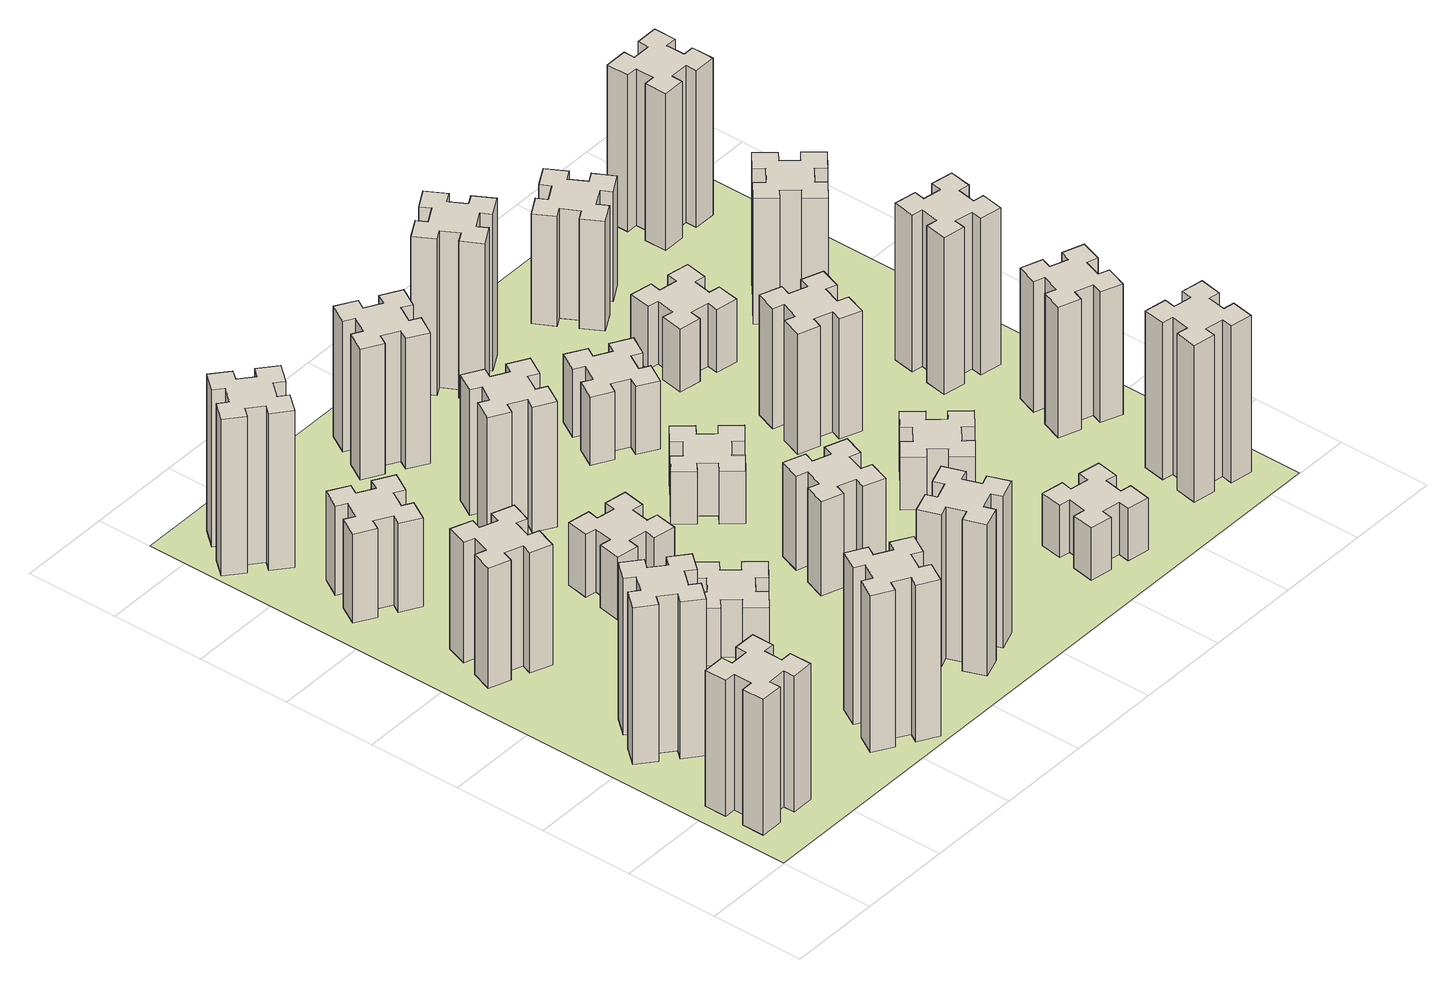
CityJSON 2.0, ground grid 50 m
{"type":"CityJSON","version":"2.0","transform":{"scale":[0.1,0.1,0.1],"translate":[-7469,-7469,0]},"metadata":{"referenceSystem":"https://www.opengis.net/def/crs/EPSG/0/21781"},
"CityObjects":{
"building1":{"type":"Building","attributes":{"class":"1000","function":"1000","usage":"1000","yearOfConstruction":2016,"roofType":"1000","measuredHeight":78,"storeysAboveGround":30,"storeysBelowGround":0},"geometry":[{"type":"Solid","lod":"1","boundaries":[[[[0,1,2,3,4,5,6,7,8,9,10,11,12,13,14,15,16,17,18,19]],[[17,16,20,21]],[[16,15,22,20]],[[15,14,23,22]],[[14,13,24,23]],[[13,12,25,24]],[[12,11,26,25]],[[11,10,27,26]],[[10,9,28,27]],[[9,8,29,28]],[[8,7,30,29]],[[7,6,31,30]],[[6,5,32,31]],[[5,4,33,32]],[[4,3,34,33]],[[3,2,35,34]],[[2,1,36,35]],[[1,0,37,36]],[[0,19,38,37]],[[19,18,39,38]],[[18,17,21,39]],[[24,25,26,27,28,29,30,31,32,33,34,35,36,37,38,39,21,20,22,23]]]]}]},
"building2":{"type":"Building","attributes":{"class":"1000","function":"1000","usage":"1000","yearOfConstruction":2016,"roofType":"1000","measuredHeight":90,"storeysAboveGround":30,"storeysBelowGround":0},"geometry":[{"type":"Solid","lod":"1","boundaries":[[[[40,41,42,43,44,45,46,47,48,49,50,51,52,53,54,55,56,57,58,59]],[[57,56,60,61]],[[56,55,62,60]],[[55,54,63,62]],[[54,53,64,63]],[[53,52,65,64]],[[52,51,66,65]],[[51,50,67,66]],[[50,49,68,67]],[[49,48,69,68]],[[48,47,70,69]],[[47,46,71,70]],[[46,45,72,71]],[[45,44,73,72]],[[44,43,74,73]],[[43,42,75,74]],[[42,41,76,75]],[[41,40,77,76]],[[40,59,78,77]],[[59,58,79,78]],[[58,57,61,79]],[[64,65,66,67,68,69,70,71,72,73,74,75,76,77,78,79,61,60,62,63]]]]}]},
"building3":{"type":"Building","attributes":{"class":"1000","function":"1000","usage":"1000","yearOfConstruction":2016,"roofType":"1000","measuredHeight":69,"storeysAboveGround":30,"storeysBelowGround":0},"geometry":[{"type":"Solid","lod":"1","boundaries":[[[[80,81,82,83,84,85,86,87,88,89,90,91,92,93,94,95,96,97,98,99]],[[97,96,100,101]],[[96,95,102,100]],[[95,94,103,102]],[[94,93,104,103]],[[93,92,105,104]],[[92,91,106,105]],[[91,90,107,106]],[[90,89,108,107]],[[89,88,109,108]],[[88,87,110,109]],[[87,86,111,110]],[[86,85,112,111]],[[85,84,113,112]],[[84,83,114,113]],[[83,82,115,114]],[[82,81,116,115]],[[81,80,117,116]],[[80,99,118,117]],[[99,98,119,118]],[[98,97,101,119]],[[104,105,106,107,108,109,110,111,112,113,114,115,116,117,118,119,101,100,102,103]]]]}]},
"building4":{"type":"Building","attributes":{"class":"1000","function":"1000","usage":"1000","yearOfConstruction":2016,"roofType":"1000","measuredHeight":51,"storeysAboveGround":30,"storeysBelowGround":0},"geometry":[{"type":"Solid","lod":"1","boundaries":[[[[120,121,122,123,124,125,126,127,128,129,130,131,132,133,134,135,136,137,138,139]],[[137,136,140,141]],[[136,135,142,140]],[[135,134,143,142]],[[134,133,144,143]],[[133,132,145,144]],[[132,131,146,145]],[[131,130,147,146]],[[130,129,148,147]],[[129,128,149,148]],[[128,127,150,149]],[[127,126,151,150]],[[126,125,152,151]],[[125,124,153,152]],[[124,123,154,153]],[[123,122,155,154]],[[122,121,156,155]],[[121,120,157,156]],[[120,139,158,157]],[[139,138,159,158]],[[138,137,141,159]],[[144,145,146,147,148,149,150,151,152,153,154,155,156,157,158,159,141,140,142,143]]]]}]},
"building5":{"type":"Building","attributes":{"class":"1000","function":"1000","usage":"1000","yearOfConstruction":2016,"roofType":"1000","measuredHeight":90,"storeysAboveGround":30,"storeysBelowGround":0},"geometry":[{"type":"Solid","lod":"1","boundaries":[[[[160,161,162,163,164,165,166,167,168,169,170,171,172,173,174,175,176,177,178,179]],[[177,176,180,181]],[[176,175,182,180]],[[175,174,183,182]],[[174,173,184,183]],[[173,172,185,184]],[[172,171,186,185]],[[171,170,187,186]],[[170,169,188,187]],[[169,168,189,188]],[[168,167,190,189]],[[167,166,191,190]],[[166,165,192,191]],[[165,164,193,192]],[[164,163,194,193]],[[163,162,195,194]],[[162,161,196,195]],[[161,160,197,196]],[[160,179,198,197]],[[179,178,199,198]],[[178,177,181,199]],[[184,185,186,187,188,189,190,191,192,193,194,195,196,197,198,199,181,180,182,183]]]]}]},
"building6":{"type":"Building","attributes":{"class":"1000","function":"1000","usage":"1000","yearOfConstruction":2016,"roofType":"1000","measuredHeight":90,"storeysAboveGround":30,"storeysBelowGround":0},"geometry":[{"type":"Solid","lod":"1","boundaries":[[[[200,201,202,203,204,205,206,207,208,209,210,211,212,213,214,215,216,217,218,219]],[[217,216,220,221]],[[216,215,222,220]],[[215,214,223,222]],[[214,213,224,223]],[[213,212,225,224]],[[212,211,226,225]],[[211,210,227,226]],[[210,209,228,227]],[[209,208,229,228]],[[208,207,230,229]],[[207,206,231,230]],[[206,205,232,231]],[[205,204,233,232]],[[204,203,234,233]],[[203,202,235,234]],[[202,201,236,235]],[[201,200,237,236]],[[200,219,238,237]],[[219,218,239,238]],[[218,217,221,239]],[[224,225,226,227,228,229,230,231,232,233,234,235,236,237,238,239,221,220,222,223]]]]}]},
"building7":{"type":"Building","attributes":{"class":"1000","function":"1000","usage":"1000","yearOfConstruction":2016,"roofType":"1000","measuredHeight":33,"storeysAboveGround":30,"storeysBelowGround":0},"geometry":[{"type":"Solid","lod":"1","boundaries":[[[[240,241,242,243,244,245,246,247,248,249,250,251,252,253,254,255,256,257,258,259]],[[257,256,260,261]],[[256,255,262,260]],[[255,254,263,262]],[[254,253,264,263]],[[253,252,265,264]],[[252,251,266,265]],[[251,250,267,266]],[[250,249,268,267]],[[249,248,269,268]],[[248,247,270,269]],[[247,246,271,270]],[[246,245,272,271]],[[245,244,273,272]],[[244,243,274,273]],[[243,242,275,274]],[[242,241,276,275]],[[241,240,277,276]],[[240,259,278,277]],[[259,258,279,278]],[[258,257,261,279]],[[264,265,266,267,268,269,270,271,272,273,274,275,276,277,278,279,261,260,262,263]]]]}]},
"building8":{"type":"Building","attributes":{"class":"1000","function":"1000","usage":"1000","yearOfConstruction":2016,"roofType":"1000","measuredHeight":36,"storeysAboveGround":30,"storeysBelowGround":0},"geometry":[{"type":"Solid","lod":"1","boundaries":[[[[280,281,282,283,284,285,286,287,288,289,290,291,292,293,294,295,296,297,298,299]],[[297,296,300,301]],[[296,295,302,300]],[[295,294,303,302]],[[294,293,304,303]],[[293,292,305,304]],[[292,291,306,305]],[[291,290,307,306]],[[290,289,308,307]],[[289,288,309,308]],[[288,287,310,309]],[[287,286,311,310]],[[286,285,312,311]],[[285,284,313,312]],[[284,283,314,313]],[[283,282,315,314]],[[282,281,316,315]],[[281,280,317,316]],[[280,299,318,317]],[[299,298,319,318]],[[298,297,301,319]],[[304,305,306,307,308,309,310,311,312,313,314,315,316,317,318,319,301,300,302,303]]]]}]},
"building9":{"type":"Building","attributes":{"class":"1000","function":"1000","usage":"1000","yearOfConstruction":2016,"roofType":"1000","measuredHeight":87,"storeysAboveGround":30,"storeysBelowGround":0},"geometry":[{"type":"Solid","lod":"1","boundaries":[[[[320,321,322,323,324,325,326,327,328,329,330,331,332,333,334,335,336,337,338,339]],[[337,336,340,341]],[[336,335,342,340]],[[335,334,343,342]],[[334,333,344,343]],[[333,332,345,344]],[[332,331,346,345]],[[331,330,347,346]],[[330,329,348,347]],[[329,328,349,348]],[[328,327,350,349]],[[327,326,351,350]],[[326,325,352,351]],[[325,324,353,352]],[[324,323,354,353]],[[323,322,355,354]],[[322,321,356,355]],[[321,320,357,356]],[[320,339,358,357]],[[339,338,359,358]],[[338,337,341,359]],[[344,345,346,347,348,349,350,351,352,353,354,355,356,357,358,359,341,340,342,343]]]]}]},
"building10":{"type":"Building","attributes":{"class":"1000","function":"1000","usage":"1000","yearOfConstruction":2016,"roofType":"1000","measuredHeight":72,"storeysAboveGround":30,"storeysBelowGround":0},"geometry":[{"type":"Solid","lod":"1","boundaries":[[[[360,361,362,363,364,365,366,367,368,369,370,371,372,373,374,375,376,377,378,379]],[[377,376,380,381]],[[376,375,382,380]],[[375,374,383,382]],[[374,373,384,383]],[[373,372,385,384]],[[372,371,386,385]],[[371,370,387,386]],[[370,369,388,387]],[[369,368,389,388]],[[368,367,390,389]],[[367,366,391,390]],[[366,365,392,391]],[[365,364,393,392]],[[364,363,394,393]],[[363,362,395,394]],[[362,361,396,395]],[[361,360,397,396]],[[360,379,398,397]],[[379,378,399,398]],[[378,377,381,399]],[[384,385,386,387,388,389,390,391,392,393,394,395,396,397,398,399,381,380,382,383]]]]}]},
"building11":{"type":"Building","attributes":{"class":"1000","function":"1000","usage":"1000","yearOfConstruction":2016,"roofType":"1000","measuredHeight":75,"storeysAboveGround":30,"storeysBelowGround":0},"geometry":[{"type":"Solid","lod":"1","boundaries":[[[[400,401,402,403,404,405,406,407,408,409,410,411,412,413,414,415,416,417,418,419]],[[417,416,420,421]],[[416,415,422,420]],[[415,414,423,422]],[[414,413,424,423]],[[413,412,425,424]],[[412,411,426,425]],[[411,410,427,426]],[[410,409,428,427]],[[409,408,429,428]],[[408,407,430,429]],[[407,406,431,430]],[[406,405,432,431]],[[405,404,433,432]],[[404,403,434,433]],[[403,402,435,434]],[[402,401,436,435]],[[401,400,437,436]],[[400,419,438,437]],[[419,418,439,438]],[[418,417,421,439]],[[424,425,426,427,428,429,430,431,432,433,434,435,436,437,438,439,421,420,422,423]]]]}]},
"building12":{"type":"Building","attributes":{"class":"1000","function":"1000","usage":"1000","yearOfConstruction":2016,"roofType":"1000","measuredHeight":54,"storeysAboveGround":30,"storeysBelowGround":0},"geometry":[{"type":"Solid","lod":"1","boundaries":[[[[440,441,442,443,444,445,446,447,448,449,450,451,452,453,454,455,456,457,458,459]],[[457,456,460,461]],[[456,455,462,460]],[[455,454,463,462]],[[454,453,464,463]],[[453,452,465,464]],[[452,451,466,465]],[[451,450,467,466]],[[450,449,468,467]],[[449,448,469,468]],[[448,447,470,469]],[[447,446,471,470]],[[446,445,472,471]],[[445,444,473,472]],[[444,443,474,473]],[[443,442,475,474]],[[442,441,476,475]],[[441,440,477,476]],[[440,459,478,477]],[[459,458,479,478]],[[458,457,461,479]],[[464,465,466,467,468,469,470,471,472,473,474,475,476,477,478,479,461,460,462,463]]]]}]},
"building13":{"type":"Building","attributes":{"class":"1000","function":"1000","usage":"1000","yearOfConstruction":2016,"roofType":"1000","measuredHeight":30,"storeysAboveGround":30,"storeysBelowGround":0},"geometry":[{"type":"Solid","lod":"1","boundaries":[[[[480,481,482,483,484,485,486,487,488,489,490,491,492,493,494,495,496,497,498,499]],[[497,496,500,501]],[[496,495,502,500]],[[495,494,503,502]],[[494,493,504,503]],[[493,492,505,504]],[[492,491,506,505]],[[491,490,507,506]],[[490,489,508,507]],[[489,488,509,508]],[[488,487,510,509]],[[487,486,511,510]],[[486,485,512,511]],[[485,484,513,512]],[[484,483,514,513]],[[483,482,515,514]],[[482,481,516,515]],[[481,480,517,516]],[[480,499,518,517]],[[499,498,519,518]],[[498,497,501,519]],[[504,505,506,507,508,509,510,511,512,513,514,515,516,517,518,519,501,500,502,503]]]]}]},
"building14":{"type":"Building","attributes":{"class":"1000","function":"1000","usage":"1000","yearOfConstruction":2016,"roofType":"1000","measuredHeight":39,"storeysAboveGround":30,"storeysBelowGround":0},"geometry":[{"type":"Solid","lod":"1","boundaries":[[[[520,521,522,523,524,525,526,527,528,529,530,531,532,533,534,535,536,537,538,539]],[[537,536,540,541]],[[536,535,542,540]],[[535,534,543,542]],[[534,533,544,543]],[[533,532,545,544]],[[532,531,546,545]],[[531,530,547,546]],[[530,529,548,547]],[[529,528,549,548]],[[528,527,550,549]],[[527,526,551,550]],[[526,525,552,551]],[[525,524,553,552]],[[524,523,554,553]],[[523,522,555,554]],[[522,521,556,555]],[[521,520,557,556]],[[520,539,558,557]],[[539,538,559,558]],[[538,537,541,559]],[[544,545,546,547,548,549,550,551,552,553,554,555,556,557,558,559,541,540,542,543]]]]}]},
"building15":{"type":"Building","attributes":{"class":"1000","function":"1000","usage":"1000","yearOfConstruction":2016,"roofType":"1000","measuredHeight":30,"storeysAboveGround":30,"storeysBelowGround":0},"geometry":[{"type":"Solid","lod":"1","boundaries":[[[[560,561,562,563,564,565,566,567,568,569,570,571,572,573,574,575,576,577,578,579]],[[577,576,580,581]],[[576,575,582,580]],[[575,574,583,582]],[[574,573,584,583]],[[573,572,585,584]],[[572,571,586,585]],[[571,570,587,586]],[[570,569,588,587]],[[569,568,589,588]],[[568,567,590,589]],[[567,566,591,590]],[[566,565,592,591]],[[565,564,593,592]],[[564,563,594,593]],[[563,562,595,594]],[[562,561,596,595]],[[561,560,597,596]],[[560,579,598,597]],[[579,578,599,598]],[[578,577,581,599]],[[584,585,586,587,588,589,590,591,592,593,594,595,596,597,598,599,581,580,582,583]]]]}]},
"building16":{"type":"Building","attributes":{"class":"1000","function":"1000","usage":"1000","yearOfConstruction":2016,"roofType":"1000","measuredHeight":90,"storeysAboveGround":30,"storeysBelowGround":0},"geometry":[{"type":"Solid","lod":"1","boundaries":[[[[600,601,602,603,604,605,606,607,608,609,610,611,612,613,614,615,616,617,618,619]],[[617,616,620,621]],[[616,615,622,620]],[[615,614,623,622]],[[614,613,624,623]],[[613,612,625,624]],[[612,611,626,625]],[[611,610,627,626]],[[610,609,628,627]],[[609,608,629,628]],[[608,607,630,629]],[[607,606,631,630]],[[606,605,632,631]],[[605,604,633,632]],[[604,603,634,633]],[[603,602,635,634]],[[602,601,636,635]],[[601,600,637,636]],[[600,619,638,637]],[[619,618,639,638]],[[618,617,621,639]],[[624,625,626,627,628,629,630,631,632,633,634,635,636,637,638,639,621,620,622,623]]]]}]},
"building17":{"type":"Building","attributes":{"class":"1000","function":"1000","usage":"1000","yearOfConstruction":2016,"roofType":"1000","measuredHeight":30,"storeysAboveGround":30,"storeysBelowGround":0},"geometry":[{"type":"Solid","lod":"1","boundaries":[[[[640,641,642,643,644,645,646,647,648,649,650,651,652,653,654,655,656,657,658,659]],[[657,656,660,661]],[[656,655,662,660]],[[655,654,663,662]],[[654,653,664,663]],[[653,652,665,664]],[[652,651,666,665]],[[651,650,667,666]],[[650,649,668,667]],[[649,648,669,668]],[[648,647,670,669]],[[647,646,671,670]],[[646,645,672,671]],[[645,644,673,672]],[[644,643,674,673]],[[643,642,675,674]],[[642,641,676,675]],[[641,640,677,676]],[[640,659,678,677]],[[659,658,679,678]],[[658,657,661,679]],[[664,665,666,667,668,669,670,671,672,673,674,675,676,677,678,679,661,660,662,663]]]]}]},
"building18":{"type":"Building","attributes":{"class":"1000","function":"1000","usage":"1000","yearOfConstruction":2016,"roofType":"1000","measuredHeight":69,"storeysAboveGround":30,"storeysBelowGround":0},"geometry":[{"type":"Solid","lod":"1","boundaries":[[[[680,681,682,683,684,685,686,687,688,689,690,691,692,693,694,695,696,697,698,699]],[[697,696,700,701]],[[696,695,702,700]],[[695,694,703,702]],[[694,693,704,703]],[[693,692,705,704]],[[692,691,706,705]],[[691,690,707,706]],[[690,689,708,707]],[[689,688,709,708]],[[688,687,710,709]],[[687,686,711,710]],[[686,685,712,711]],[[685,684,713,712]],[[684,683,714,713]],[[683,682,715,714]],[[682,681,716,715]],[[681,680,717,716]],[[680,699,718,717]],[[699,698,719,718]],[[698,697,701,719]],[[704,705,706,707,708,709,710,711,712,713,714,715,716,717,718,719,701,700,702,703]]]]}]},
"building19":{"type":"Building","attributes":{"class":"1000","function":"1000","usage":"1000","yearOfConstruction":2016,"roofType":"1000","measuredHeight":36,"storeysAboveGround":30,"storeysBelowGround":0},"geometry":[{"type":"Solid","lod":"1","boundaries":[[[[720,721,722,723,724,725,726,727,728,729,730,731,732,733,734,735,736,737,738,739]],[[737,736,740,741]],[[736,735,742,740]],[[735,734,743,742]],[[734,733,744,743]],[[733,732,745,744]],[[732,731,746,745]],[[731,730,747,746]],[[730,729,748,747]],[[729,728,749,748]],[[728,727,750,749]],[[727,726,751,750]],[[726,725,752,751]],[[725,724,753,752]],[[724,723,754,753]],[[723,722,755,754]],[[722,721,756,755]],[[721,720,757,756]],[[720,739,758,757]],[[739,738,759,758]],[[738,737,741,759]],[[744,745,746,747,748,749,750,751,752,753,754,755,756,757,758,759,741,740,742,743]]]]}]},
"building20":{"type":"Building","attributes":{"class":"1000","function":"1000","usage":"1000","yearOfConstruction":2016,"roofType":"1000","measuredHeight":90,"storeysAboveGround":30,"storeysBelowGround":0},"geometry":[{"type":"Solid","lod":"1","boundaries":[[[[760,761,762,763,764,765,766,767,768,769,770,771,772,773,774,775,776,777,778,779]],[[777,776,780,781]],[[776,775,782,780]],[[775,774,783,782]],[[774,773,784,783]],[[773,772,785,784]],[[772,771,786,785]],[[771,770,787,786]],[[770,769,788,787]],[[769,768,789,788]],[[768,767,790,789]],[[767,766,791,790]],[[766,765,792,791]],[[765,764,793,792]],[[764,763,794,793]],[[763,762,795,794]],[[762,761,796,795]],[[761,760,797,796]],[[760,779,798,797]],[[779,778,799,798]],[[778,777,781,799]],[[784,785,786,787,788,789,790,791,792,793,794,795,796,797,798,799,781,780,782,783]]]]}]},
"building21":{"type":"Building","attributes":{"class":"1000","function":"1000","usage":"1000","yearOfConstruction":2016,"roofType":"1000","measuredHeight":63,"storeysAboveGround":30,"storeysBelowGround":0},"geometry":[{"type":"Solid","lod":"1","boundaries":[[[[800,801,802,803,804,805,806,807,808,809,810,811,812,813,814,815,816,817,818,819]],[[817,816,820,821]],[[816,815,822,820]],[[815,814,823,822]],[[814,813,824,823]],[[813,812,825,824]],[[812,811,826,825]],[[811,810,827,826]],[[810,809,828,827]],[[809,808,829,828]],[[808,807,830,829]],[[807,806,831,830]],[[806,805,832,831]],[[805,804,833,832]],[[804,803,834,833]],[[803,802,835,834]],[[802,801,836,835]],[[801,800,837,836]],[[800,819,838,837]],[[819,818,839,838]],[[818,817,821,839]],[[824,825,826,827,828,829,830,831,832,833,834,835,836,837,838,839,821,820,822,823]]]]}]},
"building22":{"type":"Building","attributes":{"class":"1000","function":"1000","usage":"1000","yearOfConstruction":2016,"roofType":"1000","measuredHeight":75,"storeysAboveGround":30,"storeysBelowGround":0},"geometry":[{"type":"Solid","lod":"1","boundaries":[[[[840,841,842,843,844,845,846,847,848,849,850,851,852,853,854,855,856,857,858,859]],[[857,856,860,861]],[[856,855,862,860]],[[855,854,863,862]],[[854,853,864,863]],[[853,852,865,864]],[[852,851,866,865]],[[851,850,867,866]],[[850,849,868,867]],[[849,848,869,868]],[[848,847,870,869]],[[847,846,871,870]],[[846,845,872,871]],[[845,844,873,872]],[[844,843,874,873]],[[843,842,875,874]],[[842,841,876,875]],[[841,840,877,876]],[[840,859,878,877]],[[859,858,879,878]],[[858,857,861,879]],[[864,865,866,867,868,869,870,871,872,873,874,875,876,877,878,879,861,860,862,863]]]]}]},
"building23":{"type":"Building","attributes":{"class":"1000","function":"1000","usage":"1000","yearOfConstruction":2016,"roofType":"1000","measuredHeight":90,"storeysAboveGround":30,"storeysBelowGround":0},"geometry":[{"type":"Solid","lod":"1","boundaries":[[[[880,881,882,883,884,885,886,887,888,889,890,891,892,893,894,895,896,897,898,899]],[[897,896,900,901]],[[896,895,902,900]],[[895,894,903,902]],[[894,893,904,903]],[[893,892,905,904]],[[892,891,906,905]],[[891,890,907,906]],[[890,889,908,907]],[[889,888,909,908]],[[888,887,910,909]],[[887,886,911,910]],[[886,885,912,911]],[[885,884,913,912]],[[884,883,914,913]],[[883,882,915,914]],[[882,881,916,915]],[[881,880,917,916]],[[880,899,918,917]],[[899,898,919,918]],[[898,897,901,919]],[[904,905,906,907,908,909,910,911,912,913,914,915,916,917,918,919,901,900,902,903]]]]}]},
"building24":{"type":"Building","attributes":{"class":"1000","function":"1000","usage":"1000","yearOfConstruction":2016,"roofType":"1000","measuredHeight":72,"storeysAboveGround":30,"storeysBelowGround":0},"geometry":[{"type":"Solid","lod":"1","boundaries":[[[[920,921,922,923,924,925,926,927,928,929,930,931,932,933,934,935,936,937,938,939]],[[937,936,940,941]],[[936,935,942,940]],[[935,934,943,942]],[[934,933,944,943]],[[933,932,945,944]],[[932,931,946,945]],[[931,930,947,946]],[[930,929,948,947]],[[929,928,949,948]],[[928,927,950,949]],[[927,926,951,950]],[[926,925,952,951]],[[925,924,953,952]],[[924,923,954,953]],[[923,922,955,954]],[[922,921,956,955]],[[921,920,957,956]],[[920,939,958,957]],[[939,938,959,958]],[[938,937,941,959]],[[944,945,946,947,948,949,950,951,952,953,954,955,956,957,958,959,941,940,942,943]]]]}]},
"building25":{"type":"Building","attributes":{"class":"1000","function":"1000","usage":"1000","yearOfConstruction":2016,"roofType":"1000","measuredHeight":90,"storeysAboveGround":30,"storeysBelowGround":0},"geometry":[{"type":"Solid","lod":"1","boundaries":[[[[960,961,962,963,964,965,966,967,968,969,970,971,972,973,974,975,976,977,978,979]],[[977,976,980,981]],[[976,975,982,980]],[[975,974,983,982]],[[974,973,984,983]],[[973,972,985,984]],[[972,971,986,985]],[[971,970,987,986]],[[970,969,988,987]],[[969,968,989,988]],[[968,967,990,989]],[[967,966,991,990]],[[966,965,992,991]],[[965,964,993,992]],[[964,963,994,993]],[[963,962,995,994]],[[962,961,996,995]],[[961,960,997,996]],[[960,979,998,997]],[[979,978,999,998]],[[978,977,981,999]],[[984,985,986,987,988,989,990,991,992,993,994,995,996,997,998,999,981,980,982,983]]]]}]},
"landuse1":{"type":"LandUse","attributes":{"name":"plot1","function":"1010"},"geometry":[{"type":"MultiSurface","lod":"1","boundaries":[[[1000,1001,1002,1003]]]}]}
},
"vertices":[
[165,425,0],[165,325,0],[105,325,0],[105,205,0],[225,205,0],[225,265,0],[325,265,0],[325,205,0],[445,205,0],[445,325,0],[385,325,0],[385,425,0],[445,425,0],[445,545,0],[325,545,0],[325,485,0],[225,485,0],[225,545,0],[105,545,0],[105,425,0],[225,485,780],[225,545,780],[325,485,780],[325,545,780],[445,545,780],[445,425,780],[385,425,780],[385,325,780],[445,325,780],[445,205,780],[325,205,780],[325,265,780],[225,265,780],[225,205,780],[105,205,780],[105,325,780],[165,325,780],[165,425,780],[105,425,780],[105,545,780],
[484,1067,0],[408,1132,0],[446,1178,0],[354,1255,0],[277,1163,0],[323,1124,0],[259,1048,0],[213,1086,0],[136,994,0],[228,917,0],[266,963,0],[343,899,0],[304,853,0],[396,776,0],[473,868,0],[427,906,0],[492,983,0],[538,944,0],[615,1036,0],[523,1113,0],[492,983,900],[538,944,900],[427,906,900],[473,868,900],[396,776,900],[304,853,900],[343,899,900],[266,963,900],[228,917,900],[136,994,900],[213,1086,900],[259,1048,900],[323,1124,900],[277,1163,900],[354,1255,900],[446,1178,900],[408,1132,900],[484,1067,900],[523,1113,900],[615,1036,900],
[291,1869,0],[385,1835,0],[364,1779,0],[477,1737,0],[518,1850,0],[462,1871,0],[496,1965,0],[552,1944,0],[593,2057,0],[480,2098,0],[460,2042,0],[366,2076,0],[387,2132,0],[274,2173,0],[233,2060,0],[289,2040,0],[255,1946,0],[199,1967,0],[157,1854,0],[270,1813,0],[255,1946,690],[199,1967,690],[289,2040,690],[233,2060,690],[274,2173,690],[387,2132,690],[366,2076,690],[460,2042,690],[480,2098,690],[593,2057,690],[552,1944,690],[496,1965,690],[462,1871,690],[518,1850,690],[477,1737,690],[364,1779,690],[385,1835,690],[291,1869,690],[270,1813,690],[157,1854,690],
[446,2597,0],[496,2684,0],[548,2654,0],[608,2758,0],[504,2818,0],[474,2766,0],[387,2816,0],[417,2868,0],[313,2928,0],[253,2824,0],[305,2794,0],[255,2707,0],[203,2737,0],[143,2633,0],[247,2573,0],[277,2625,0],[364,2575,0],[334,2523,0],[438,2463,0],[498,2567,0],[364,2575,510],[334,2523,510],[277,2625,510],[247,2573,510],[143,2633,510],[203,2737,510],[255,2707,510],[305,2794,510],[253,2824,510],[313,2928,510],[417,2868,510],[387,2816,510],[474,2766,510],[504,2818,510],[608,2758,510],[548,2654,510],[496,2684,510],[446,2597,510],[498,2567,510],[438,2463,510],
[1214,346,0],[1127,396,0],[1157,448,0],[1053,508,0],[993,404,0],[1045,374,0],[995,287,0],[943,317,0],[883,213,0],[987,153,0],[1017,205,0],[1104,155,0],[1074,103,0],[1178,43,0],[1238,147,0],[1186,177,0],[1236,264,0],[1288,234,0],[1348,338,0],[1244,398,0],[1236,264,900],[1288,234,900],[1186,177,900],[1238,147,900],[1178,43,900],[1074,103,900],[1104,155,900],[1017,205,900],[987,153,900],[883,213,900],[943,317,900],[995,287,900],[1045,374,900],[993,404,900],[1053,508,900],[1157,448,900],[1127,396,900],[1214,346,900],[1244,398,900],[1348,338,900],
[384,3387,0],[308,3452,0],[346,3498,0],[254,3575,0],[177,3483,0],[223,3444,0],[159,3368,0],[113,3406,0],[36,3314,0],[128,3237,0],[166,3283,0],[243,3219,0],[204,3173,0],[296,3096,0],[373,3188,0],[327,3226,0],[392,3303,0],[438,3264,0],[515,3356,0],[423,3433,0],[392,3303,900],[438,3264,900],[327,3226,900],[373,3188,900],[296,3096,900],[204,3173,900],[243,3219,900],[166,3283,900],[128,3237,900],[36,3314,900],[113,3406,900],[159,3368,900],[223,3444,900],[177,3483,900],[254,3575,900],[346,3498,900],[308,3452,900],[384,3387,900],[423,3433,900],[515,3356,900],
[1083,1332,0],[1006,1267,0],[968,1313,0],[876,1236,0],[953,1144,0],[999,1183,0],[1063,1106,0],[1017,1068,0],[1094,976,0],[1186,1053,0],[1148,1099,0],[1224,1163,0],[1263,1117,0],[1355,1194,0],[1278,1286,0],[1232,1248,0],[1167,1324,0],[1213,1363,0],[1136,1455,0],[1044,1378,0],[1167,1324,330],[1213,1363,330],[1232,1248,330],[1278,1286,330],[1355,1194,330],[1263,1117,330],[1224,1163,330],[1148,1099,330],[1186,1053,330],[1094,976,330],[1017,1068,330],[1063,1106,330],[999,1183,330],[953,1144,330],[876,1236,330],[968,1313,330],[1006,1267,330],[1083,1332,330],[1044,1378,330],[1136,1455,330],
[1047,1756,0],[1145,1738,0],[1135,1679,0],[1253,1658,0],[1274,1777,0],[1215,1787,0],[1232,1885,0],[1291,1875,0],[1312,1993,0],[1194,2014,0],[1184,1955,0],[1085,1972,0],[1096,2031,0],[977,2052,0],[957,1934,0],[1016,1924,0],[998,1825,0],[939,1836,0],[918,1717,0],[1037,1697,0],[998,1825,360],[939,1836,360],[1016,1924,360],[957,1934,360],[977,2052,360],[1096,2031,360],[1085,1972,360],[1184,1955,360],[1194,2014,360],[1312,1993,360],[1291,1875,360],[1232,1885,360],[1215,1787,360],[1274,1777,360],[1253,1658,360],[1135,1679,360],[1145,1738,360],[1047,1756,360],[1037,1697,360],[918,1717,360],
[1765,496,0],[1671,462,0],[1650,518,0],[1537,477,0],[1579,364,0],[1635,385,0],[1669,291,0],[1613,270,0],[1654,157,0],[1767,199,0],[1746,255,0],[1840,289,0],[1860,233,0],[1973,274,0],[1932,387,0],[1876,366,0],[1842,460,0],[1898,480,0],[1857,593,0],[1744,552,0],[1842,460,870],[1898,480,870],[1876,366,870],[1932,387,870],[1973,274,870],[1860,233,870],[1840,289,870],[1746,255,870],[1767,199,870],[1654,157,870],[1613,270,870],[1669,291,870],[1635,385,870],[1579,364,870],[1537,477,870],[1650,518,870],[1671,462,870],[1765,496,870],[1744,552,870],[1857,593,870],
[1314,2666,0],[1227,2716,0],[1257,2768,0],[1153,2828,0],[1093,2724,0],[1145,2694,0],[1095,2607,0],[1043,2637,0],[983,2533,0],[1087,2473,0],[1117,2525,0],[1204,2475,0],[1174,2423,0],[1278,2363,0],[1338,2467,0],[1286,2497,0],[1336,2584,0],[1388,2554,0],[1448,2658,0],[1344,2718,0],[1336,2584,720],[1388,2554,720],[1286,2497,720],[1338,2467,720],[1278,2363,720],[1174,2423,720],[1204,2475,720],[1117,2525,720],[1087,2473,720],[983,2533,720],[1043,2637,720],[1095,2607,720],[1145,2694,720],[1093,2724,720],[1153,2828,720],[1257,2768,720],[1227,2716,720],[1314,2666,720],[1344,2718,720],[1448,2658,720],
[1314,3406,0],[1227,3456,0],[1257,3508,0],[1153,3568,0],[1093,3464,0],[1145,3434,0],[1095,3347,0],[1043,3377,0],[983,3273,0],[1087,3213,0],[1117,3265,0],[1204,3215,0],[1174,3163,0],[1278,3103,0],[1338,3207,0],[1286,3237,0],[1336,3324,0],[1388,3294,0],[1448,3398,0],[1344,3458,0],[1336,3324,750],[1388,3294,750],[1286,3237,750],[1338,3207,750],[1278,3103,750],[1174,3163,750],[1204,3215,750],[1117,3265,750],[1087,3213,750],[983,3273,750],[1043,3377,750],[1095,3347,750],[1145,3434,750],[1093,3464,750],[1153,3568,750],[1257,3508,750],[1227,3456,750],[1314,3406,750],[1344,3458,750],[1448,3398,750],
[1769,1300,0],[1735,1206,0],[1679,1227,0],[1637,1114,0],[1750,1073,0],[1771,1129,0],[1865,1095,0],[1844,1039,0],[1957,997,0],[1998,1110,0],[1942,1131,0],[1976,1225,0],[2032,1204,0],[2073,1317,0],[1960,1358,0],[1940,1302,0],[1846,1336,0],[1867,1392,0],[1754,1433,0],[1713,1320,0],[1846,1336,540],[1867,1392,540],[1940,1302,540],[1960,1358,540],[2073,1317,540],[2032,1204,540],[1976,1225,540],[1942,1131,540],[1998,1110,540],[1957,997,540],[1844,1039,540],[1865,1095,540],[1771,1129,540],[1750,1073,540],[1637,1114,540],[1679,1227,540],[1735,1206,540],[1769,1300,540],[1713,1320,540],[1754,1433,540],
[1972,1988,0],[1907,2064,0],[1953,2103,0],[1876,2195,0],[1784,2118,0],[1823,2072,0],[1746,2007,0],[1708,2053,0],[1616,1976,0],[1693,1884,0],[1739,1923,0],[1803,1846,0],[1757,1808,0],[1834,1716,0],[1926,1793,0],[1888,1839,0],[1964,1903,0],[2003,1857,0],[2095,1934,0],[2018,2026,0],[1964,1903,300],[2003,1857,300],[1888,1839,300],[1926,1793,300],[1834,1716,300],[1757,1808,300],[1803,1846,300],[1739,1923,300],[1693,1884,300],[1616,1976,300],[1708,2053,300],[1746,2007,300],[1823,2072,300],[1784,2118,300],[1876,2195,300],[1953,2103,300],[1907,2064,300],[1972,1988,300],[2018,2026,300],[2095,1934,300],
[2026,2497,0],[2076,2584,0],[2128,2554,0],[2188,2658,0],[2084,2718,0],[2054,2666,0],[1967,2716,0],[1997,2768,0],[1893,2828,0],[1833,2724,0],[1885,2694,0],[1835,2607,0],[1783,2637,0],[1723,2533,0],[1827,2473,0],[1857,2525,0],[1944,2475,0],[1914,2423,0],[2018,2363,0],[2078,2467,0],[1944,2475,390],[1914,2423,390],[1857,2525,390],[1827,2473,390],[1723,2533,390],[1783,2637,390],[1835,2607,390],[1885,2694,390],[1833,2724,390],[1893,2828,390],[1997,2768,390],[1967,2716,390],[2054,2666,390],[2084,2718,390],[2188,2658,390],[2128,2554,390],[2076,2584,390],[2026,2497,390],[2078,2467,390],[2018,2363,390],
[2596,444,0],[2578,345,0],[2519,356,0],[2498,237,0],[2617,217,0],[2627,276,0],[2725,258,0],[2715,199,0],[2833,178,0],[2854,297,0],[2795,307,0],[2812,405,0],[2871,395,0],[2892,513,0],[2774,534,0],[2764,475,0],[2665,492,0],[2676,551,0],[2557,572,0],[2537,454,0],[2665,492,300],[2676,551,300],[2764,475,300],[2774,534,300],[2892,513,300],[2871,395,300],[2812,405,300],[2795,307,300],[2854,297,300],[2833,178,300],[2715,199,300],[2725,258,300],[2627,276,300],[2617,217,300],[2498,237,300],[2519,356,300],[2578,345,300],[2596,444,300],[2537,454,300],[2557,572,300],
[1844,3556,0],[1757,3506,0],[1727,3558,0],[1623,3498,0],[1683,3394,0],[1735,3424,0],[1785,3337,0],[1733,3307,0],[1793,3203,0],[1897,3263,0],[1867,3315,0],[1954,3365,0],[1984,3313,0],[2088,3373,0],[2028,3477,0],[1976,3447,0],[1926,3534,0],[1978,3564,0],[1918,3668,0],[1814,3608,0],[1926,3534,900],[1978,3564,900],[1976,3447,900],[2028,3477,900],[2088,3373,900],[1984,3313,900],[1954,3365,900],[1867,3315,900],[1897,3263,900],[1793,3203,900],[1733,3307,900],[1785,3337,900],[1735,3424,900],[1683,3394,900],[1623,3498,900],[1727,3558,900],[1757,3506,900],[1844,3556,900],[1814,3608,900],[1918,3668,900],
[2628,1099,0],[2704,1163,0],[2743,1117,0],[2835,1194,0],[2758,1286,0],[2712,1248,0],[2647,1324,0],[2693,1363,0],[2616,1455,0],[2524,1378,0],[2563,1332,0],[2486,1267,0],[2448,1313,0],[2356,1236,0],[2433,1144,0],[2479,1183,0],[2543,1106,0],[2497,1068,0],[2574,976,0],[2666,1053,0],[2543,1106,300],[2497,1068,300],[2479,1183,300],[2433,1144,300],[2356,1236,300],[2448,1313,300],[2486,1267,300],[2563,1332,300],[2524,1378,300],[2616,1455,300],[2693,1363,300],[2647,1324,300],[2712,1248,300],[2758,1286,300],[2835,1194,300],[2743,1117,300],[2704,1163,300],[2628,1099,300],[2666,1053,300],[2574,976,300],
[2682,1871,0],[2716,1965,0],[2772,1944,0],[2813,2057,0],[2700,2098,0],[2680,2042,0],[2586,2076,0],[2607,2132,0],[2494,2173,0],[2453,2060,0],[2509,2040,0],[2475,1946,0],[2419,1967,0],[2377,1854,0],[2490,1813,0],[2511,1869,0],[2605,1835,0],[2584,1779,0],[2697,1737,0],[2738,1850,0],[2605,1835,690],[2584,1779,690],[2511,1869,690],[2490,1813,690],[2377,1854,690],[2419,1967,690],[2475,1946,690],[2509,2040,690],[2453,2060,690],[2494,2173,690],[2607,2132,690],[2586,2076,690],[2680,2042,690],[2700,2098,690],[2813,2057,690],[2772,1944,690],[2716,1965,690],[2682,1871,690],[2738,1850,690],[2697,1737,690],
[2664,2795,0],[2565,2812,0],[2576,2871,0],[2457,2892,0],[2437,2774,0],[2496,2764,0],[2478,2665,0],[2419,2676,0],[2398,2557,0],[2517,2537,0],[2527,2596,0],[2625,2578,0],[2615,2519,0],[2733,2498,0],[2754,2617,0],[2695,2627,0],[2712,2725,0],[2771,2715,0],[2792,2833,0],[2674,2854,0],[2712,2725,360],[2771,2715,360],[2695,2627,360],[2754,2617,360],[2733,2498,360],[2615,2519,360],[2625,2578,360],[2527,2596,360],[2517,2537,360],[2398,2557,360],[2419,2676,360],[2478,2665,360],[2496,2764,360],[2437,2774,360],[2457,2892,360],[2576,2871,360],[2565,2812,360],[2664,2795,360],[2674,2854,360],[2792,2833,360],
[3504,475,0],[3405,492,0],[3416,551,0],[3297,572,0],[3277,454,0],[3336,444,0],[3318,345,0],[3259,356,0],[3238,237,0],[3357,217,0],[3367,276,0],[3465,258,0],[3455,199,0],[3573,178,0],[3594,297,0],[3535,307,0],[3552,405,0],[3611,395,0],[3632,513,0],[3514,534,0],[3552,405,900],[3611,395,900],[3535,307,900],[3594,297,900],[3573,178,900],[3455,199,900],[3465,258,900],[3367,276,900],[3357,217,900],[3238,237,900],[3259,356,900],[3318,345,900],[3336,444,900],[3277,454,900],[3297,572,900],[3416,551,900],[3405,492,900],[3504,475,900],[3514,534,900],[3632,513,900],
[2716,3347,0],[2666,3434,0],[2718,3464,0],[2658,3568,0],[2554,3508,0],[2584,3456,0],[2497,3406,0],[2467,3458,0],[2363,3398,0],[2423,3294,0],[2475,3324,0],[2525,3237,0],[2473,3207,0],[2533,3103,0],[2637,3163,0],[2607,3215,0],[2694,3265,0],[2724,3213,0],[2828,3273,0],[2768,3377,0],[2694,3265,630],[2724,3213,630],[2607,3215,630],[2637,3163,630],[2533,3103,630],[2473,3207,630],[2525,3237,630],[2475,3324,630],[2423,3294,630],[2363,3398,630],[2467,3458,630],[2497,3406,630],[2584,3456,630],[2554,3508,630],[2658,3568,630],[2718,3464,630],[2666,3434,630],[2716,3347,630],[2768,3377,630],[2828,3273,630],
[3351,1029,0],[3445,995,0],[3424,939,0],[3537,897,0],[3578,1010,0],[3522,1031,0],[3556,1125,0],[3612,1104,0],[3653,1217,0],[3540,1258,0],[3520,1202,0],[3426,1236,0],[3447,1292,0],[3334,1333,0],[3293,1220,0],[3349,1200,0],[3315,1106,0],[3259,1127,0],[3217,1014,0],[3330,973,0],[3315,1106,750],[3259,1127,750],[3349,1200,750],[3293,1220,750],[3334,1333,750],[3447,1292,750],[3426,1236,750],[3520,1202,750],[3540,1258,750],[3653,1217,750],[3612,1104,750],[3556,1125,750],[3522,1031,750],[3578,1010,750],[3537,897,750],[3424,939,750],[3445,995,750],[3351,1029,750],[3330,973,750],[3217,1014,750],
[3267,1656,0],[3365,1638,0],[3355,1579,0],[3473,1558,0],[3494,1677,0],[3435,1687,0],[3452,1785,0],[3511,1775,0],[3532,1893,0],[3414,1914,0],[3404,1855,0],[3305,1872,0],[3316,1931,0],[3197,1952,0],[3177,1834,0],[3236,1824,0],[3218,1725,0],[3159,1736,0],[3138,1617,0],[3257,1597,0],[3218,1725,900],[3159,1736,900],[3236,1824,900],[3177,1834,900],[3197,1952,900],[3316,1931,900],[3305,1872,900],[3404,1855,900],[3414,1914,900],[3532,1893,900],[3511,1775,900],[3452,1785,900],[3435,1687,900],[3494,1677,900],[3473,1558,900],[3355,1579,900],[3365,1638,900],[3267,1656,900],[3257,1597,900],[3138,1617,900],
[3119,2563,0],[3183,2486,0],[3137,2448,0],[3214,2356,0],[3306,2433,0],[3268,2479,0],[3344,2543,0],[3383,2497,0],[3475,2574,0],[3398,2666,0],[3352,2628,0],[3287,2704,0],[3333,2743,0],[3256,2835,0],[3164,2758,0],[3203,2712,0],[3126,2647,0],[3088,2693,0],[2996,2616,0],[3073,2524,0],[3126,2647,720],[3088,2693,720],[3203,2712,720],[3164,2758,720],[3256,2835,720],[3333,2743,720],[3287,2704,720],[3352,2628,720],[3398,2666,720],[3475,2574,720],[3383,2497,720],[3344,2543,720],[3268,2479,720],[3306,2433,720],[3214,2356,720],[3137,2448,720],[3183,2486,720],[3119,2563,720],[3073,2524,720],[2996,2616,720],
[3285,3325,0],[3385,3325,0],[3385,3265,0],[3505,3265,0],[3505,3385,0],[3445,3385,0],[3445,3485,0],[3505,3485,0],[3505,3605,0],[3385,3605,0],[3385,3545,0],[3285,3545,0],[3285,3605,0],[3165,3605,0],[3165,3485,0],[3225,3485,0],[3225,3385,0],[3165,3385,0],[3165,3265,0],[3285,3265,0],[3225,3385,900],[3165,3385,900],[3225,3485,900],[3165,3485,900],[3165,3605,900],[3285,3605,900],[3285,3545,900],[3385,3545,900],[3385,3605,900],[3505,3605,900],[3505,3485,900],[3445,3485,900],[3445,3385,900],[3505,3385,900],[3505,3265,900],[3385,3265,900],[3385,3325,900],[3285,3325,900],[3285,3265,900],[3165,3265,900],
[5,3705,0],[3705,3705,0],[3705,5,0],[5,5,0]
]}
